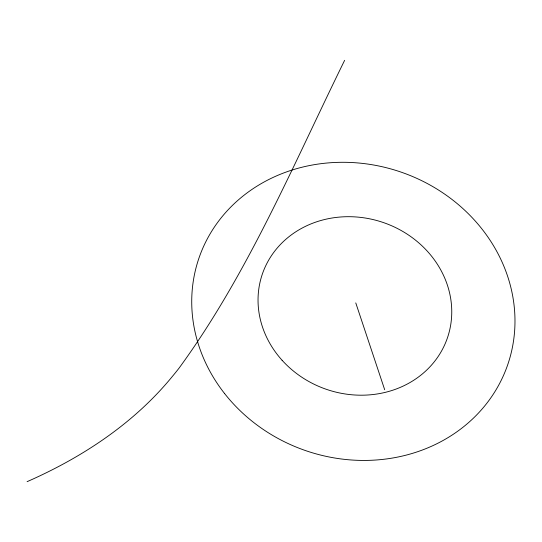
<?xml version="1.0" encoding="UTF-8"?>
<svg xmlns="http://www.w3.org/2000/svg" width="542" height="542" viewBox="0 0 542 542"><rect width="100%" height="100%" fill="white"/><g stroke="black" fill="none" stroke-linecap="round" stroke-linejoin="round"><path stroke-width="0.81" d="M344.631 60.331C293.303 164.673 247.945 273.785 179.002 368.208A78.028 18.53 -51.3 0 1 172.275 376.541C133.935 423.431 82.16 457.462 27.1 481.669M355.769 302.903L384.691 389.745M224.442 393.356A163.332 147.207 19.4 0 0 502.244 378.187A163.332 147.207 19.4 0 0 333.364 162.553A163.332 147.207 19.4 0 0 224.442 393.356M282.104 360.281A97.885 88.122 19.4 0 0 446.635 340.085A97.885 88.122 19.4 0 0 335.959 217.457A97.885 88.122 19.4 0 0 282.104 360.281"/></g></svg>
